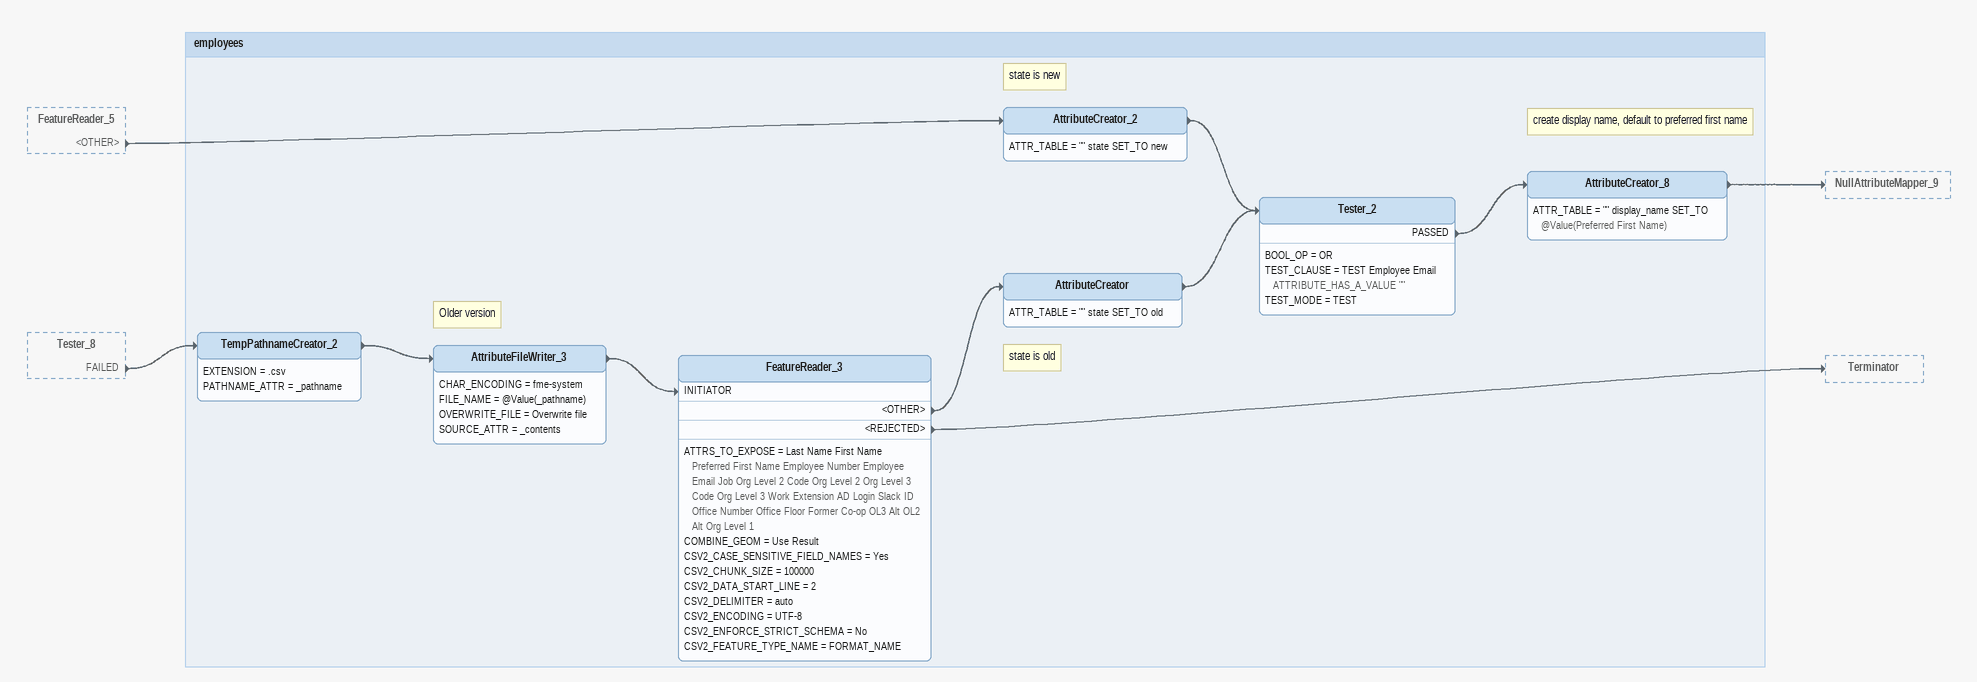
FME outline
FeatureReader_5 [outside]
    <OTHER> -> AttributeCreator_2
Tester_8 [outside]
    FAILED -> TempPathnameCreator_2

Bookmark: employees
Note: state is new
AttributeCreator_2
    ATTR_TABLE = "" state SET_TO new
    -> Tester_2
TempPathnameCreator_2
    EXTENSION = .csv
    PATHNAME_ATTR = _pathname
    -> AttributeFileWriter_3
Note: Older version
AttributeFileWriter_3
    CHAR_ENCODING = fme-system
    FILE_NAME = @Value(_pathname)
    OVERWRITE_FILE = Overwrite file
    SOURCE_ATTR = _contents
    -> FeatureReader_3 [INITIATOR]
FeatureReader_3
    ATTRS_TO_EXPOSE = Last Name First Name Preferred First Name Employee Number Employee Email Job Org Level 2 Code Org Level 2 Org Level 3 Code Org Level 3 Work Extension AD Login Slack ID Office Number Office Floor Former Co-op OL3 Alt OL2 Alt Org Level 1
    COMBINE_GEOM = Use Result
    CSV2_CASE_SENSITIVE_FIELD_NAMES = Yes
    CSV2_CHUNK_SIZE = 100000
    CSV2_DATA_START_LINE = 2
    CSV2_DELIMITER = auto
    CSV2_ENCODING = UTF-8
    CSV2_ENFORCE_STRICT_SCHEMA = No
    CSV2_FEATURE_TYPE_NAME = FORMAT_NAME
    <OTHER> -> AttributeCreator
    <REJECTED> -> Terminator
Note: state is old
AttributeCreator
    ATTR_TABLE = "" state SET_TO old
    -> Tester_2
Tester_2
    BOOL_OP = OR
    TEST_CLAUSE = TEST Employee Email ATTRIBUTE_HAS_A_VALUE ""
    TEST_MODE = TEST
    PASSED -> AttributeCreator_8
Note: create display name, default to preferred first name
AttributeCreator_8
    ATTR_TABLE = "" display_name SET_TO @Value(Preferred First Name)
    -> NullAttributeMapper_9
